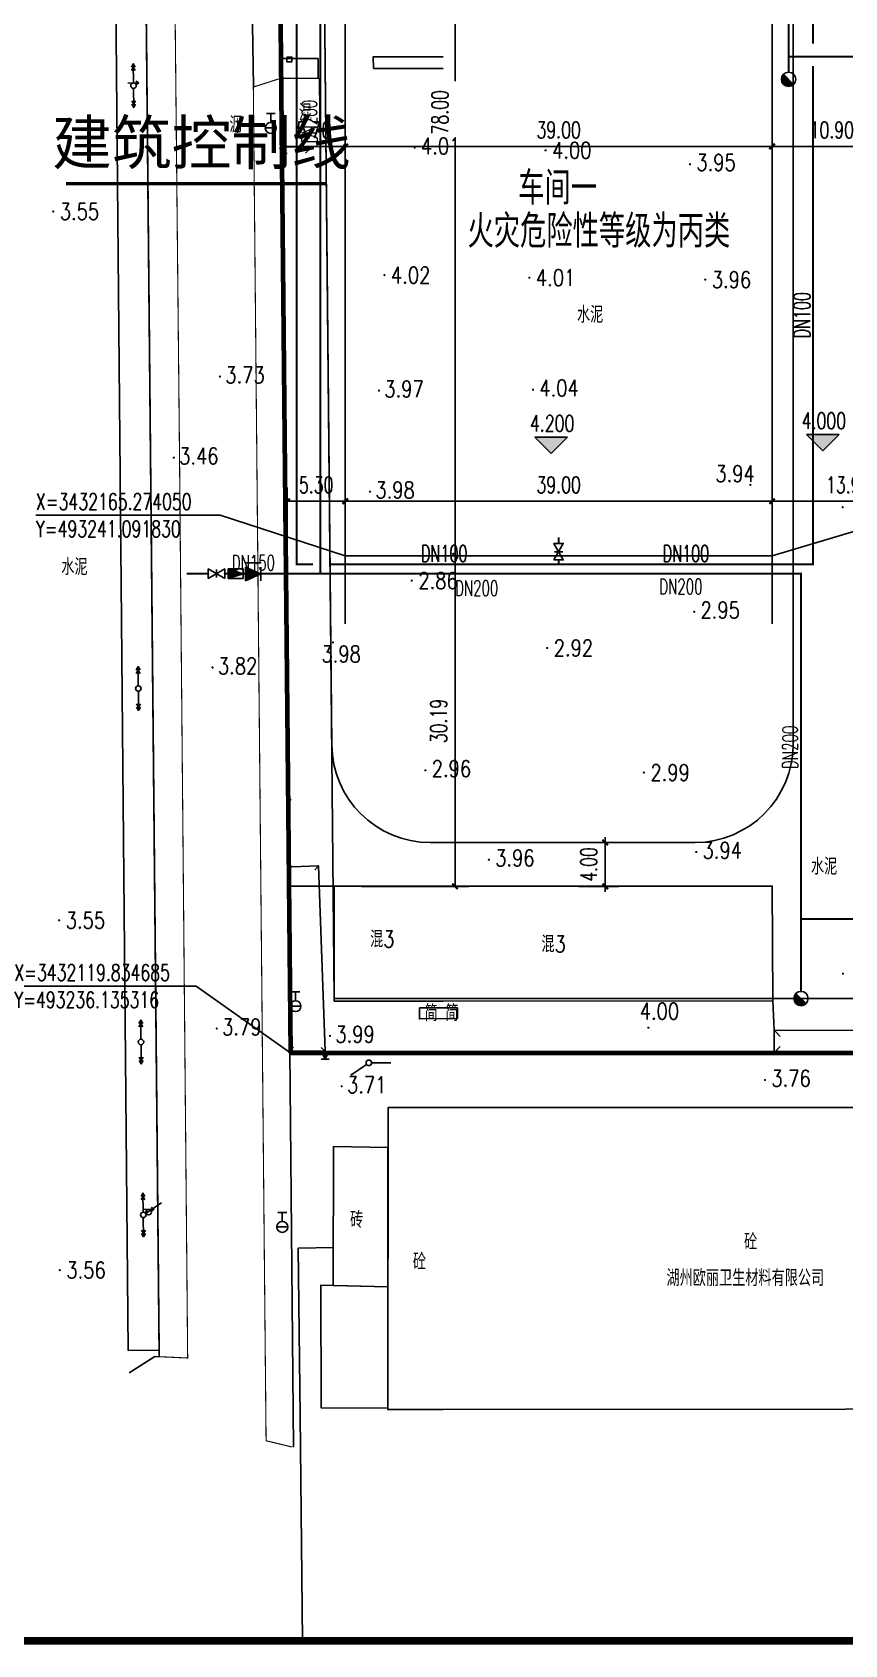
# Model space of a CAD drawing. Header units: millimetres. Extents: x 493081 to 494254, y 3431492 to 3432651.
# Drawn here: x 493212.5 to 493286.7, y 3432065.8 to 3432213.1 of the extents above; entities that cross this region are included whole.
import ezdxf
from ezdxf.enums import TextEntityAlignment as Align

# ---------------------------------------------------------------- set-up
doc = ezdxf.new("R2010")
doc.units = ezdxf.units.MM
doc.header["$LTSCALE"] = 300
doc.linetypes.add('ACAD_ISO04W100', pattern=[30, 24, -3, 0, -3])
for name, color, linetype in [('DIM_COOR', 3, 'Continuous'), ('DIM_ELEV', 3, 'Continuous'), ('DLSS', 4, 'Continuous'), ('EQUIP_消火栓', 7, 'Continuous'), ('EQUIP_阀门', 7, 'Continuous'), ('PIPE-消防', 1, 'TG_XZ'), ('PUB_DIM', 3, 'Continuous'), ('PUB_TEXT', 7, 'Continuous'), ('TWT_TEXT', 7, 'Continuous'), ('WALL', 6, 'Continuous'), ('图框', 137, 'Continuous'), ('地形', 8, 'Continuous'), ('建筑线', 4, 'Continuous'), ('道路', 42, 'Continuous')]:
    doc.layers.add(name, color=color, linetype=linetype)
doc.styles.add('_TCH_DIM', font='SIMPLEX', dxfattribs={"bigfont": 'GBCBIG'})
doc.styles.add('_TWT_PIPEDN', font='SIMPLEX', dxfattribs={"width": 0.8, "height": 2.8, "bigfont": 'HZTXT'})
doc.styles.add('DIM_FONT', font='SIMPLEX', dxfattribs={"width": 0.7, "bigfont": 'GBCBIG'})
doc.styles.add('HZ', font='rs.shx', dxfattribs={"width": 0.8, "bigfont": 'hztxt.shx'})
doc.styles.get("Standard").update_dxf_attribs({"font": 'txt', "bigfont": 'gbcbig.shx'})
doc.styles.add('TG_LINETYPE', font='SIMPLEX', dxfattribs={"width": 0.8, "height": 2.8, "bigfont": 'HZTXT'})
doc.linetypes.add('TG_X', pattern='A,2,-0.3,["X",TG_LINETYPE,S=0.1,R=0,X=-0.23,Y=-0.15],0', length=2.3)
doc.linetypes.add('TG_XZ', pattern='A,2,-0.6,["XZ",TG_LINETYPE,S=0.1,R=0,X=-0.52,Y=-0.15],0', length=2.6)
doc.dimstyles.new('DIMN1', dxfattribs={"dimscale": 0.005, "dimtxt": 300, "dimasz": 100, "dimexe": 250, "dimexo": 300, "dimgap": 150, "dimtad": 1, "dimzin": 0, "dimdsep": 46, "dimtxsty": 'DIM_FONT', "dimblk": 'ARCHTICK', "dimcen": 0.09, "dimclrt": 7, "dimazin": 2, "dimtfac": 1, "dimtix": 1, "dimtmove": 2, "dimatfit": 3, "dimldrblk": 'ARCHTICK', "dimfxl": 0, "dimtolj": 1, "dimtzin": 0, "dimarcsym": 0})

# ---------------------------------------------------------------- blocks, each defined once
blk = doc.blocks.new('GC200')
at = {"linetype": 'Continuous', "const_width": 0.2, "flags": 128}
blk.add_lwpolyline([(-0.1, 0, 1), (0.1, 0, 1)], format="xyb", close=True, dxfattribs=at)
blk = doc.blocks.new('gc232')
for p, q in [((0.5, 1), (0.5, -1)), ((0.5, -1), (0.19, -0.46)), ((0.5, -1), (0.81, -0.46))]:
    blk.add_line(p, q)
blk.add_circle((0, 0), 0.5)
blk = doc.blocks.new('gc170')
at = {"linetype": 'Continuous'}
blk.add_circle((0, 0), 0.5, dxfattribs=at)
blk = doc.blocks.new('gc013c')
at = {"linetype": 'Continuous'}
blk.add_line((0.5, 0), (4, 0), dxfattribs=at)
at = {"linetype": 'Continuous', "const_width": 0.15, "flags": 128}
blk.add_lwpolyline([(3.775, 0, 1), (3.925, 0, 1)], format="xyb", close=True, dxfattribs=at)
blk = doc.blocks.new('gc133')
for p, q in [((-1, 0), (1, 0)), ((-0.8, 2.6), (0.8, 2.6)), ((0, 1), (0, 2.6))]:
    blk.add_line(p, q)
blk.add_circle((0, 0), 1)
blk = doc.blocks.new('gc013a')
at = {"linetype": 'Continuous'}
blk.add_line((0.5, 0), (4, 0), dxfattribs=at)
at = {"linetype": 'Continuous', "flags": 128}
for points in [[(2.77, 0.35), (3.38, 0), (2.77, -0.35)], [(3.39, 0.35), (4, 0), (3.39, -0.35)]]:
    blk.add_lwpolyline(points, dxfattribs=at)
blk = doc.blocks.new('gc124')
for p, q in [((-0.75, 1.5), (0, 0)), ((-0.75, 0), (0.75, 0)), ((0, 0), (0, 1.5)), ((0, 0), (0.75, 1.5))]:
    blk.add_line(p, q)
blk = doc.blocks.new('_ArchTick')
at = {"color": 0, "linetype": 'ByBlock', "const_width": 0.4}
blk.add_lwpolyline([(-0.5, -0.5), (0.5, 0.5)], dxfattribs=at)
blk = doc.blocks.new('*D61')
at = {"layer": 'Defpoints', "color": 0, "transparency": 16777216}
for p in [(493260.94, 3432139.08), (493264.84, 3432139.08), (493260.94, 3432135.08)]:
    blk.add_point(p, dxfattribs=at)
at = {"layer": 'PUB_DIM', "color": 0, "lineweight": -2, "transparency": 16777216}
for p, q in [((493264.84, 3432139.08), (493264.84, 3432139.58)), ((493262.44, 3432139.08), (493266.09, 3432139.08)), ((493264.84, 3432135.08), (493264.84, 3432139.08)), ((493262.44, 3432135.08), (493266.09, 3432135.08)), ((493264.84, 3432135.08), (493264.84, 3432134.58))]:
    blk.add_line(p, q, dxfattribs=at)
at = {"layer": 'PUB_DIM', "color": 0, "lineweight": -2, "transparency": 16777216, "xscale": 0.5, "yscale": 0.5, "zscale": 0.5}
for p, rotation in [((493264.84, 3432139.08), 270), ((493264.84, 3432135.08), 90)]:
    blk.add_blockref('_ArchTick', p, dxfattribs=dict(at, rotation=rotation))
at = {"layer": 'PUB_DIM', "color": 7, "transparency": 16777216, "insert": (493263.34, 3432137.08), "char_height": 1.5, "attachment_point": 5, "rotation": 90, "style": 'DIM_FONT'}
blk.add_mtext('\\A1;4.00', dxfattribs=at)
blk = doc.blocks.new('*D62')
at = {"layer": 'Defpoints', "color": 0, "transparency": 16777216}
for p in [(493241.09, 3432170.25), (493235.79, 3432157.55), (493241.09, 3432157.55)]:
    blk.add_point(p, dxfattribs=at)
at = {"layer": 'PUB_DIM', "color": 0, "lineweight": -2, "transparency": 16777216}
for p, q in [((493235.79, 3432159.05), (493235.79, 3432171.5)), ((493235.79, 3432170.25), (493241.09, 3432170.25)), ((493241.09, 3432159.05), (493241.09, 3432171.5))]:
    blk.add_line(p, q, dxfattribs=at)
at = {"layer": 'PUB_DIM', "color": 0, "lineweight": -2, "transparency": 16777216, "xscale": 0.5, "yscale": 0.5, "zscale": 0.5, "rotation": 180}
blk.add_blockref('_ArchTick', (493235.79, 3432170.25), dxfattribs=at)
at = {"layer": 'PUB_DIM', "color": 0, "lineweight": -2, "transparency": 16777216, "xscale": 0.5, "yscale": 0.5, "zscale": 0.5}
blk.add_blockref('_ArchTick', (493241.09, 3432170.25), dxfattribs=at)
at = {"layer": 'PUB_DIM', "color": 7, "transparency": 16777216, "insert": (493238.44, 3432171.75), "char_height": 1.5, "attachment_point": 5, "style": 'DIM_FONT'}
blk.add_mtext('\\A1;5.30', dxfattribs=at)
blk = doc.blocks.new('*D63')
at = {"layer": 'Defpoints', "color": 0, "transparency": 16777216}
for p in [(493280.09, 3432170.25), (493241.09, 3432157.55), (493280.09, 3432157.55)]:
    blk.add_point(p, dxfattribs=at)
at = {"layer": 'PUB_DIM', "color": 0, "lineweight": -2, "transparency": 16777216}
for p, q in [((493241.09, 3432159.05), (493241.09, 3432171.5)), ((493241.09, 3432170.25), (493280.09, 3432170.25)), ((493280.09, 3432159.05), (493280.09, 3432171.5))]:
    blk.add_line(p, q, dxfattribs=at)
at = {"layer": 'PUB_DIM', "color": 0, "lineweight": -2, "transparency": 16777216, "xscale": 0.5, "yscale": 0.5, "zscale": 0.5, "rotation": 180}
blk.add_blockref('_ArchTick', (493241.09, 3432170.25), dxfattribs=at)
at = {"layer": 'PUB_DIM', "color": 0, "lineweight": -2, "transparency": 16777216, "xscale": 0.5, "yscale": 0.5, "zscale": 0.5}
blk.add_blockref('_ArchTick', (493280.09, 3432170.25), dxfattribs=at)
at = {"layer": 'PUB_DIM', "color": 7, "transparency": 16777216, "insert": (493260.59, 3432171.75), "char_height": 1.5, "attachment_point": 5, "style": 'DIM_FONT'}
blk.add_mtext('\\A1;39.00', dxfattribs=at)
blk = doc.blocks.new('*D64')
at = {"layer": 'Defpoints', "color": 0, "transparency": 16777216}
for p in [(493294, 3432170.25), (493280.09, 3432157.55), (493294, 3432157.55)]:
    blk.add_point(p, dxfattribs=at)
at = {"layer": 'PUB_DIM', "color": 0, "lineweight": -2, "transparency": 16777216}
for p, q in [((493280.09, 3432159.05), (493280.09, 3432171.5)), ((493280.09, 3432170.25), (493294, 3432170.25)), ((493294, 3432159.05), (493294, 3432171.5))]:
    blk.add_line(p, q, dxfattribs=at)
at = {"layer": 'PUB_DIM', "color": 0, "lineweight": -2, "transparency": 16777216, "xscale": 0.5, "yscale": 0.5, "zscale": 0.5, "rotation": 180}
blk.add_blockref('_ArchTick', (493280.09, 3432170.25), dxfattribs=at)
at = {"layer": 'PUB_DIM', "color": 0, "lineweight": -2, "transparency": 16777216, "xscale": 0.5, "yscale": 0.5, "zscale": 0.5}
blk.add_blockref('_ArchTick', (493294, 3432170.25), dxfattribs=at)
at = {"layer": 'PUB_DIM', "color": 7, "transparency": 16777216, "insert": (493287.04, 3432171.75), "char_height": 1.5, "attachment_point": 5, "style": 'DIM_FONT'}
blk.add_mtext('\\A1;13.91', dxfattribs=at)
blk = doc.blocks.new('*D71')
at = {"layer": 'Defpoints', "color": 0, "transparency": 16777216}
for p in [(493280.09, 3432209.07), (493290.99, 3432209.07), (493290.99, 3432202.67)]:
    blk.add_point(p, dxfattribs=at)
at = {"layer": 'PUB_DIM', "color": 0, "lineweight": -2, "transparency": 16777216}
for p, q in [((493280.09, 3432207.57), (493280.09, 3432201.42)), ((493290.99, 3432207.57), (493290.99, 3432201.42)), ((493280.09, 3432202.67), (493290.99, 3432202.67))]:
    blk.add_line(p, q, dxfattribs=at)
at = {"layer": 'PUB_DIM', "color": 0, "lineweight": -2, "transparency": 16777216, "xscale": 0.5, "yscale": 0.5, "zscale": 0.5, "rotation": 180}
blk.add_blockref('_ArchTick', (493280.09, 3432202.67), dxfattribs=at)
at = {"layer": 'PUB_DIM', "color": 0, "lineweight": -2, "transparency": 16777216, "xscale": 0.5, "yscale": 0.5, "zscale": 0.5}
blk.add_blockref('_ArchTick', (493290.99, 3432202.67), dxfattribs=at)
at = {"layer": 'PUB_DIM', "color": 7, "transparency": 16777216, "insert": (493285.54, 3432204.17), "char_height": 1.5, "attachment_point": 5, "style": 'DIM_FONT'}
blk.add_mtext('\\A1;10.90', dxfattribs=at)
blk = doc.blocks.new('*D72')
at = {"layer": 'Defpoints', "color": 0, "transparency": 16777216}
for p in [(493241.09, 3432209.07), (493280.09, 3432209.07), (493280.09, 3432202.67)]:
    blk.add_point(p, dxfattribs=at)
at = {"layer": 'PUB_DIM', "color": 0, "lineweight": -2, "transparency": 16777216}
for p, q in [((493241.09, 3432207.57), (493241.09, 3432201.42)), ((493280.09, 3432207.57), (493280.09, 3432201.42)), ((493241.09, 3432202.67), (493280.09, 3432202.67))]:
    blk.add_line(p, q, dxfattribs=at)
at = {"layer": 'PUB_DIM', "color": 0, "lineweight": -2, "transparency": 16777216, "xscale": 0.5, "yscale": 0.5, "zscale": 0.5, "rotation": 180}
blk.add_blockref('_ArchTick', (493241.09, 3432202.67), dxfattribs=at)
at = {"layer": 'PUB_DIM', "color": 0, "lineweight": -2, "transparency": 16777216, "xscale": 0.5, "yscale": 0.5, "zscale": 0.5}
blk.add_blockref('_ArchTick', (493280.09, 3432202.67), dxfattribs=at)
at = {"layer": 'PUB_DIM', "color": 7, "transparency": 16777216, "insert": (493260.59, 3432204.17), "char_height": 1.5, "attachment_point": 5, "style": 'DIM_FONT'}
blk.add_mtext('\\A1;39.00', dxfattribs=at)
blk = doc.blocks.new('*D73')
at = {"layer": 'Defpoints', "color": 0, "transparency": 16777216}
for p in [(493235.34, 3432209.07), (493241.09, 3432209.07), (493241.09, 3432202.67)]:
    blk.add_point(p, dxfattribs=at)
at = {"layer": 'PUB_DIM', "color": 0, "lineweight": -2, "transparency": 16777216}
for p, q in [((493235.34, 3432207.57), (493235.34, 3432201.42)), ((493241.09, 3432207.57), (493241.09, 3432201.42)), ((493235.34, 3432202.67), (493241.09, 3432202.67))]:
    blk.add_line(p, q, dxfattribs=at)
at = {"layer": 'PUB_DIM', "color": 0, "lineweight": -2, "transparency": 16777216, "xscale": 0.5, "yscale": 0.5, "zscale": 0.5, "rotation": 180}
blk.add_blockref('_ArchTick', (493235.34, 3432202.67), dxfattribs=at)
at = {"layer": 'PUB_DIM', "color": 0, "lineweight": -2, "transparency": 16777216, "xscale": 0.5, "yscale": 0.5, "zscale": 0.5}
blk.add_blockref('_ArchTick', (493241.09, 3432202.67), dxfattribs=at)
at = {"layer": 'PUB_DIM', "color": 7, "transparency": 16777216, "insert": (493238.21, 3432204.17), "char_height": 1.5, "attachment_point": 5, "style": 'DIM_FONT'}
blk.add_mtext('\\A1;5.76', dxfattribs=at)
blk = doc.blocks.new('*D75')
at = {"layer": 'Defpoints', "color": 0, "transparency": 16777216}
for p in [(493241.09, 3432243.27), (493251.13, 3432243.27), (493241.09, 3432165.27)]:
    blk.add_point(p, dxfattribs=at)
at = {"layer": 'PUB_DIM', "color": 0, "lineweight": -2, "transparency": 16777216}
for p, q in [((493242.59, 3432243.27), (493252.38, 3432243.27)), ((493251.13, 3432243.27), (493251.13, 3432208.63)), ((493251.13, 3432165.27), (493251.13, 3432202.93)), ((493242.59, 3432165.27), (493252.38, 3432165.27))]:
    blk.add_line(p, q, dxfattribs=at)
at = {"layer": 'PUB_DIM', "color": 0, "lineweight": -2, "transparency": 16777216, "xscale": 0.5, "yscale": 0.5, "zscale": 0.5}
for p, rotation in [((493251.13, 3432243.27), 90), ((493251.13, 3432165.27), 270)]:
    blk.add_blockref('_ArchTick', p, dxfattribs=dict(at, rotation=rotation))
at = {"layer": 'PUB_DIM', "color": 7, "transparency": 16777216, "insert": (493249.75, 3432205.78), "char_height": 1.5, "attachment_point": 5, "rotation": 90, "style": 'DIM_FONT'}
blk.add_mtext('\\A1;78.00', dxfattribs=at)
blk = doc.blocks.new('*D76')
at = {"layer": 'Defpoints', "color": 0, "transparency": 16777216}
for p in [(493241.09, 3432165.27), (493251.13, 3432165.27), (493241.09, 3432135.08)]:
    blk.add_point(p, dxfattribs=at)
at = {"layer": 'PUB_DIM', "color": 0, "lineweight": -2, "transparency": 16777216}
for p, q in [((493242.59, 3432165.27), (493252.38, 3432165.27)), ((493251.13, 3432135.08), (493251.13, 3432165.27)), ((493242.59, 3432135.08), (493252.38, 3432135.08))]:
    blk.add_line(p, q, dxfattribs=at)
at = {"layer": 'PUB_DIM', "color": 0, "lineweight": -2, "transparency": 16777216, "xscale": 0.5, "yscale": 0.5, "zscale": 0.5}
for p, rotation in [((493251.13, 3432165.27), 90), ((493251.13, 3432135.08), 270)]:
    blk.add_blockref('_ArchTick', p, dxfattribs=dict(at, rotation=rotation))
at = {"layer": 'PUB_DIM', "color": 7, "transparency": 16777216, "insert": (493249.63, 3432150.18), "char_height": 1.5, "attachment_point": 5, "rotation": 90, "style": 'DIM_FONT'}
blk.add_mtext('\\A1;30.19', dxfattribs=at)
blk = doc.blocks.new('$TwtSys$00000386')
blk.add_line((-93, 93, 0), (93, -93, 0))
blk.add_circle((0, 0, 0), 131)
at = {"color": 0}
for points in [[(34, -127, 0), (-127, 34, 0), (93, -93, 0), (-93, 93, 0)], [(-34, -127, 0), (-127, -34, 0), (34, -127, 0), (-127, 34, 0)], [(-93, -93, 0), (-93, -93, 0), (-34, -127, 0), (-127, -34, 0)]]:
    blk.add_solid(points, dxfattribs=at)
at = {"flags": 9}
blk.add_attdef('A', (0, 0, 0), '', height=0.00524, dxfattribs=at)
blk = doc.blocks.new('$VALVE$00000296')
for points in [[(-125, 72), (-125, -72), (125, 72), (125, -72), (-125, 72)], [(0, 60), (0, -64)]]:
    blk.add_lwpolyline(points)
for p in [(-125, 0), (125, 0)]:
    blk.add_point(p)
blk = doc.blocks.new('$VALVE$00000752')
for p, q in [((-112.5, 75), (112.5, 75)), ((112.5, 75), (112.5, -75)), ((112.5, -75), (-112.5, -75))]:
    blk.add_line(p, q)
blk.add_lwpolyline([(-112.5, -75), (112.5, 0), (-112.5, 75)], close=True)
for p in [(-112.5, 0), (112.5, 0)]:
    blk.add_point(p)
blk.add_solid([(-112.5, 75), (112.5, 0), (-112.5, -75)])
blk = doc.blocks.new('$VALVE$00000656')
for p, q in [((-113, 110), (-113, -100)), ((118, -164), (-119, -164))]:
    blk.add_line(p, q)
blk.add_lwpolyline([(119, 5, 203, 0, 0), (-113, 5, 0, 0, 0)], format="xyseb")
blk.add_lwpolyline([(119, 107), (-113, 5), (119, -97)], close=True)
for p in [(-113, 5), (119, 5)]:
    blk.add_point(p)
blk.add_solid([(-44, -164), (-44, -139), (-119, -164)])
blk = doc.blocks.new('sadf f')
at = {"layer": '图框', "const_width": 140}
blk.add_lwpolyline([(653251, 398263), (733851, 398263), (733851, 340863), (653251, 340863)], close=True, dxfattribs=at)

msp = doc.modelspace()

# ---------------------------------------------------------------- hatches: boundary and pattern name
at = {"layer": 'DIM_ELEV'}
for points in [[(493259.908, 3432174.624), (493258.408, 3432176.124), (493261.408, 3432176.124)], [(493284.729, 3432174.863), (493283.229, 3432176.363), (493286.229, 3432176.363)]]:
    msp.add_hatch(color=256, dxfattribs=at).paths.add_polyline_path(points)
at = {"layer": 'PIPE-消防', "linetype": 'TG_XZ'}
for points in [[(493236.647, 3432164.486), (493236.559, 3432164.486), (493236.559, 3432164.398)], [(493236.647, 3432164.486), (493236.647, 3432164.398), (493236.559, 3432164.398)], [(493283.826, 3432164.486), (493283.861, 3432164.398), (493283.913, 3432164.398)], [(493283.826, 3432164.486), (493283.913, 3432164.486), (493283.913, 3432164.398)]]:
    msp.add_hatch(color=256, dxfattribs=at).paths.add_polyline_path(points)
at = {"layer": 'PIPE-消防', "linetype": 'TG_X'}
for points in [[(493282.728, 3432163.641), (493282.816, 3432163.641), (493282.816, 3432163.729)], [(493282.728, 3432163.641), (493282.728, 3432163.729), (493282.816, 3432163.729)]]:
    msp.add_hatch(color=256, dxfattribs=at).paths.add_polyline_path(points)

# ---------------------------------------------------------------- linework, layer by layer
at = {"color": 1, "lineweight": 100}
for p, q in [((493236.135, 3432119.835), (493234.305, 3432308.111)), ((493382.142, 3432119.835), (493236.135, 3432119.835))]:
    msp.add_line(p, q, dxfattribs=at)
at = {"color": 1, "linetype": 'ACAD_ISO04W100'}
for q in [(493238.383, 3432300.136), (493367.093, 3432124.835)]:
    msp.add_line((493240.087, 3432124.835), q, dxfattribs=at)
at = {"const_width": 0.3}
msp.add_lwpolyline([(493239.363, 3432199.27), (493215.582, 3432199.27)], dxfattribs=at)
at = {"layer": 'DIM_COOR', "color": 3}
for p, q in [((493280.092, 3432165.274), (493296.982, 3432170.311)), ((493229.671, 3432168.975), (493212.841, 3432168.975)), ((493241.092, 3432165.274), (493229.671, 3432168.975)), ((493227.474, 3432125.959), (493210.864, 3432125.959)), ((493236.135, 3432119.835), (493227.474, 3432125.959))]:
    msp.add_line(p, q, dxfattribs=at)
at = {"layer": 'DIM_ELEV'}
for p, q in [((493259.908, 3432174.624), (493258.408, 3432176.124)), ((493258.408, 3432176.124), (493261.408, 3432176.124)), ((493259.908, 3432174.624), (493261.408, 3432176.124)), ((493284.729, 3432174.863), (493283.229, 3432176.363)), ((493283.229, 3432176.363), (493286.229, 3432176.363)), ((493284.729, 3432174.863), (493286.229, 3432176.363))]:
    msp.add_line(p, q, dxfattribs=at)
at = {"layer": 'PIPE-消防', "linetype": 'TG_XZ', "ltscale": 0.005, "const_width": 0.175}
for points in [[(493236.647, 3432164.486), (493236.647, 3432296.359)], [(493283.826, 3432212.054), (493283.826, 3432245.345)], [(493283.826, 3432164.486), (493283.826, 3432210.02)], [(493260.592, 3432166.4), (493260.592, 3432166.954)], [(493236.647, 3432164.486), (493238.142, 3432164.486)], [(493239.701, 3432164.486), (493260.592, 3432164.486)], [(493260.592, 3432164.486), (493260.582, 3432164.9)], [(493260.592, 3432164.486), (493283.861, 3432164.486)]]:
    msp.add_lwpolyline(points, dxfattribs=at)
at = {"layer": 'PIPE-消防', "linetype": 'TG_X', "const_width": 0.175}
for points in [[(493281.592, 3432210.865), (493281.592, 3432246.415)], [(493238.816, 3432163.641), (493238.816, 3432240.766)], [(493281.592, 3432210.865), (493336.792, 3432210.865)], [(493281.592, 3432209.453), (493281.592, 3432210.865)], [(493226.597, 3432163.641), (493228.583, 3432163.641)], [(493230.083, 3432163.641), (493230.41, 3432163.641)], [(493231.76, 3432163.641), (493232.011, 3432163.641)], [(493233.402, 3432163.641), (493238.816, 3432163.641)], [(493238.816, 3432163.641), (493260.592, 3432163.641)], [(493260.592, 3432163.641), (493282.728, 3432163.641)], [(493282.728, 3432132.105), (493282.728, 3432163.641)], [(493282.728, 3432132.105), (493367.599, 3432132.105)], [(493282.728, 3432125.49), (493282.728, 3432132.105)]]:
    msp.add_lwpolyline(points, dxfattribs=at)
at = {"layer": '地形', "color": 8}
for p, q in [((493235.232, 3432202.583), (493235.804, 3432202.023)), ((493235.232, 3432202.583), (493235.59, 3432202.233)), ((493238.017, 3432202.643), (493237.459, 3432202.046)), ((493238.017, 3432202.643), (493237.668, 3432202.261)), ((493235.806, 3432142.647), (493236.155, 3432143.006)), ((493238.666, 3432136.948), (493238.32, 3432136.587)), ((493280.274, 3432121.937), (493280.838, 3432121.369)), ((493280.274, 3432121.937), (493280.627, 3432121.582)), ((493236.023, 3432120.037), (493236.375, 3432120.391)), ((493239.262, 3432120.026), (493238.903, 3432120.374)), ((493280.267, 3432119.884), (493280.835, 3432120.448)), ((493280.267, 3432119.884), (493280.622, 3432120.236))]:
    msp.add_line(p, q, dxfattribs=at)
at = {"layer": '地形'}
msp.add_line((493280.092, 3432135.14), (493240.082, 3432135.083), dxfattribs=at)
at = {"layer": '地形', "color": 8, "flags": 128}
for points in [[(493222.337, 3432276.046), (493219.58, 3432276.02), (493221.28, 3432092.7), (493224.104, 3432092.727)], [(493236.216, 3432210.833), (493235.777, 3432210.823), (493235.772, 3432210.377), (493236.213, 3432210.388)], [(493235.232, 3432202.583), (493238.802, 3432202.66), (493238.732, 3432208.9), (493235.161, 3432208.877)], [(493247.883, 3432123.98), (493251.34, 3432123.986), (493251.339, 3432123.001), (493247.865, 3432122.979)], [(493290.36, 3432119.849), (493290.368, 3432121.909), (493280.274, 3432121.937), (493280.267, 3432119.884)], [(493250.027, 3432087.297), (493244.979, 3432087.293), (493245.003, 3432114.88), (493250.028, 3432114.882), (493323.59, 3432114.87), (493323.541, 3432087.362)], [(493244.989, 3432098.495), (493239.998, 3432098.631), (493240.021, 3432111.309), (493245, 3432111.231)], [(493244.989, 3432098.495), (493238.88, 3432098.662), (493238.881, 3432087.459), (493244.98, 3432087.413)]]:
    msp.add_lwpolyline(points, close=True, dxfattribs=at)
for points in [[(493221.361, 3432090.648), (493223.69, 3432092.13), (493224.11, 3432092.12), (493222.583, 3432250.005)], [(493232.701, 3432208.085), (493232.561, 3432217.701)], [(493235.337, 3432208.878), (493235.334, 3432210.701), (493238.61, 3432210.694), (493238.613, 3432208.9)], [(493250.027, 3432209.778), (493243.691, 3432209.788), (493243.648, 3432210.862), (493250.027, 3432210.859)], [(493235.232, 3432202.583), (493236.023, 3432120.037), (493236.366, 3432083.871)], [(493235.862, 3432136.85), (493236.023, 3432120.037), (493239.262, 3432120.026), (493238.666, 3432136.948), (493236.223, 3432136.862), (493235.862, 3432136.85)], [(493280.274, 3432121.937), (493280.156, 3432124.631)], [(493236.023, 3432120.037), (493297.22, 3432119.73), (493297.22, 3432121.128)], [(493240.005, 3432102.103), (493236.801, 3432102.019), (493236.99, 3432086.727), (493237.183, 3432066.16)]]:
    msp.add_lwpolyline(points, dxfattribs=at)
at = {"layer": '地形', "color": 8, "const_width": 0.1, "flags": 128}
for points in [[(493224.11, 3432092.12), (493226.7, 3432092), (493225.949, 3432175.218), (493225.204, 3432250.005)], [(493236.247, 3432083.871), (493233.864, 3432084.442), (493232.701, 3432208.085), (493235.161, 3432208.877)]]:
    msp.add_lwpolyline(points, dxfattribs=at)
at = {"layer": '建筑线'}
for p, q in [((493241.092, 3432165.274), (493241.092, 3432243.274)), ((493280.092, 3432243.274), (493280.092, 3432165.274)), ((493280.092, 3432165.274), (493241.092, 3432165.274)), ((493240.082, 3432135.083), (493250.028, 3432135.086)), ((493240.09, 3432124.593), (493240.082, 3432135.083)), ((493250.028, 3432135.086), (493280.092, 3432135.14)), ((493280.092, 3432135.14), (493280.156, 3432124.631)), ((493250.028, 3432124.602), (493240.09, 3432124.593)), ((493280.156, 3432124.631), (493250.028, 3432124.602))]:
    msp.add_line(p, q, dxfattribs=at)
at = {"layer": '道路'}
for p, q in [((493234.865, 3432250.456), (493236.052, 3432128.445)), ((493238.95, 3432241.745), (493239.862, 3432147.997)), ((493282.017, 3432241.774), (493282.017, 3432148.085)), ((493248.861, 3432139.085), (493273.017, 3432139.085)), ((493235.975, 3432135.085), (493280.094, 3432135.085))]:
    msp.add_line(p, q, dxfattribs=at)
for centre, start, end in [((493273.017, 3432148.085), 270, 0), ((493248.861, 3432148.085), 180.55699, 270)]:
    msp.add_arc(centre, 9, start, end, dxfattribs=at)

# ---------------------------------------------------------------- block references
at = {"layer": 'EQUIP_消火栓', "xscale": 0.005, "yscale": 0.005, "zscale": 0.005}
for p in [(493281.592, 3432208.798), (493282.728, 3432124.835)]:
    msp.add_blockref('$TwtSys$00000386', p, dxfattribs=at)
at = {"layer": 'EQUIP_阀门', "xscale": -0.006000000052154064, "yscale": -0.006000000052154064, "zscale": 0.006, "rotation": 270}
msp.add_blockref('$VALVE$00000296', (493260.582, 3432165.65), dxfattribs=at)
at = {"layer": 'EQUIP_阀门', "yscale": -0.006, "zscale": 0.006}
for name, p, xscale in [('$VALVE$00000656', (493232.707, 3432163.641), -0.006), ('$VALVE$00000296', (493229.333, 3432163.641), -0.006), ('$VALVE$00000752', (493231.085, 3432163.641), 0.006)]:
    msp.add_blockref(name, p, dxfattribs=dict(at, xscale=xscale))
at = {"layer": 'WALL', "xscale": 0.004999999888241291, "yscale": 0.004999999888241291, "zscale": 0.005}
msp.add_blockref('sadf f', (489914.428, 3430361.845), dxfattribs=at)
at = {"layer": '地形', "color": 8}
for name, p, xscale, yscale, zscale, rotation in [('gc013a', (493221.753, 3432208.21), 0.4999993503366129, 0.4999993508681655, 0.4999993508108571, 90.65560590978454), ('gc232', (493221.753, 3432208.21), 0.4999993503359469, 0.4999993508681655, 0.499999350810857, 90.65560590311485), ('gc170', (493221.753, 3432208.21), 0.4999993507328746, 0.4999993508681655, 0.4999993508108569, 359.9992813351), ('gc013a', (493221.753, 3432208.21), 0.4999993508518161, 0.4999993508681655, 0.4999993508108569, 270.4602264742073), ('gc133', (493234.293, 3432204.357), 0.4999995504443643, 0.4999995506368577, 0.499999550535017, 359.999272210673), ('GC200', (493247.434, 3432202.549, 4.01), 0.4999997966057539, 0.4999997965060174, 0.4999997966743702, 359.9992615388564), ('GC200', (493272.591, 3432201.043, 3.948), 0.5000000211135951, 0.5000000209547579, 0.5000000212041129, 359.9992536417821), ('GC200', (493229.647, 3432181.648, 3.728), 0.5000000298458431, 0.5000000298023224, 0.5000000299686574, 359.9992440368422), ('GC200', (493258.247, 3432180.439, 4.04), 0.5000002391612268, 0.5000002393499017, 0.5000002392784207, 359.9992385409935), ('GC200', (493244.172, 3432180.366, 3.966), 0.500000048704935, 0.5000000488944352, 0.5000000488004852, 359.999245691057), ('GC200', (493225.431, 3432174.239, 3.455), 0.5000001670423133, 0.5000001671724021, 0.5000001671538298, 359.9992352858727), ('GC200', (493278.099, 3432171.755, 3.938), 0.5000009293915579, 0.5000009294599295, 0.5000009295007957, 359.999205725181), ('GC200', (493243.353, 3432171.138, 3.975), 0.5000004719356084, 0.500000471714884, 0.5000004720212134, 359.9992219461384), ('GC200', (493286.539, 3432169.71, 3.993), 0.5000011213031695, 0.5000011213123798, 0.5000011214134691, 359.9991978814581), ('GC200', (493272.972, 3432160.158, 2.946), 0.5000012388258817, 0.5000012386590242, 0.5000012389007443, 359.9991861422882), ('GC200', (493239.974, 3432157.356, 3.976), 0.5000008229303159, 0.5000008228234947, 0.5000008230024359, 359.9992010292647), ('gc013a', (493222.196, 3432153.148), 0.5000007000881652, 0.5000007003545761, 0.5000007001907361, 90.46014920405275), ('GC200', (493228.969, 3432155.073, 3.82), 0.5000007345708013, 0.5000007348135114, 0.5000007346794169, 359.9992033769975), ('gc170', (493222.196, 3432153.148), 0.5000007000535742, 0.5000007003545761, 0.5000007001907361, 359.9992040706326), ('gc013a', (493222.196, 3432153.148), 0.500000700123176, 0.5000007003545761, 0.5000007001907361, 270.428696961238), ('GC200', (493248.419, 3432145.678, 2.956), 0.5000013002361748, 0.5000013001263142, 0.5000013003052097, 359.9991764307381), ('GC200', (493273.156, 3432138.221, 3.942), 0.5000020234708389, 0.5000020232982934, 0.5000020235776701, 359.9991414807121), ('GC200', (493254.214, 3432137.514, 3.955), 0.5000017009987766, 0.5000017010606825, 0.5000017010882633, 359.9991539665556), ('GC200', (493286.571, 3432127.108, 3.964), 0.5000027648087589, 0.5000027646310627, 0.5000027648798884, 359.9991029556624), ('gc133', (493236.551, 3432124.137), 0.5000018729461702, 0.5000018728896976, 0.5000018730487945, 359.9991388657817), ('gc013a', (493222.438, 3432120.867), 0.5000017341329015, 0.5000017345882952, 0.5000017343350985, 90.42863602889892), ('GC200', (493229.355, 3432122.096, 3.792), 0.5000018099653133, 0.5000018100254238, 0.500001810049706, 359.9991401463291), ('GC200', (493268.79, 3432122.167, 4.001), 0.5000025897778787, 0.5000025895424187, 0.5000025898364487, 359.9991062103435), ('gc170', (493222.438, 3432120.867), 0.5000017342367558, 0.5000017345882952, 0.5000017343350984, 359.9991431343963), ('gc013a', (493222.438, 3432120.867), 0.5000017343082236, 0.5000017345882952, 0.5000017343350984, 270.7498899755489), ('GC200', (493239.702, 3432121.427, 3.989), 0.5000020280125396, 0.5000020279549062, 0.500002028099179, 359.9991300615438), ('gc124', (493239.262, 3432119.305), 0.5000060376279097, 0.5000060377642512, 1.00001207525764, 359.9992910029089), ('gc013c', (493243.249, 3432118.963), 0.5000021976818454, 0.5000021979212761, 0.5000021979528922, 213.991668468115), ('gc170', (493243.249, 3432118.963), 0.5000021978636452, 0.5000021979212761, 0.5000021979528922, 359.9991214174191), ('gc013c', (493243.249, 3432118.963), 0.500002197876144, 0.5000021979212761, 0.5000021979528924, 0.3416348988914616), ('GC200', (493279.442, 3432117.392, 3.758), 0.5000029210396097, 0.5000029210932553, 0.5000029211457615, 359.9990921237527), ('GC200', (493240.768, 3432116.813, 3.706), 0.5000022272589144, 0.5000022272589144, 0.5000022273664937, 359.9991184292763), ('gc013a', (493222.646, 3432105.07), 0.5000023318871405, 0.5000023320317268, 0.5000023321020758, 90.74985401834539), ('gc232', (493223.144, 3432105.328), 0.5000023318879022, 0.5000023320317268, 0.5000023321020758, 90.7498540250149), ('gc013c', (493222.646, 3432105.07), 0.5000023320087059, 0.5000023320317268, 0.5000023321020757, 33.99165422740483), ('gc170', (493222.646, 3432105.07), 0.5000023319760178, 0.5000023320317268, 0.5000023321020758, 359.9991071703735), ('gc170', (493222.646, 3432105.07), 0.5000023319760178, 0.5000023320317268, 0.5000023321020758, 359.9991071703735), ('gc013a', (493222.646, 3432105.07), 0.5000023321384587, 0.5000023320317268, 0.5000023321020758, 270.6133250019684), ('gc133', (493235.346, 3432103.976), 0.5000026444950423, 0.5000026444904506, 0.5000026446262081, 359.9990919098083)]:
    msp.add_blockref(name, p, dxfattribs=dict(at, xscale=xscale, yscale=yscale, zscale=zscale, rotation=rotation))
at = {"layer": '地形', "color": 8, "xscale": 0.5, "yscale": 0.5, "zscale": 0.5}
for p in [(493259.391, 3432202.308, 4), (493214.42, 3432196.72, 3.55), (493244.672, 3432190.909, 4.02), (493257.912, 3432190.674, 4.01), (493273.976, 3432190.497, 3.96), (493247.171, 3432163.008, 2.86), (493259.54, 3432156.854, 2.92), (493268.373, 3432145.475, 2.99), (493214.96, 3432131.98, 3.55), (493215.02, 3432100.03, 3.56)]:
    msp.add_blockref('GC200', p, dxfattribs=at)

# ---------------------------------------------------------------- texts
at = {"insert": (493214.321, 3432205.012), "char_height": 4, "width": 87.21708, "attachment_point": 1}
msp.add_mtext('{\\fKaiTi_GB2312|b0|i0|c134|p49;建筑控制线}', dxfattribs=at)
at = {"layer": 'DLSS', "color": 4, "style": 'HZ', "width": 0.8}
for s, p in [('车间一', (493256.895, 3432198.859)), ('火灾危险性等级为丙类', (493252.265, 3432194.918))]:
    msp.add_text(s, height=3, dxfattribs=at).set_placement(p, align=Align.MIDDLE_LEFT)
at = {"layer": 'PUB_TEXT', "style": '_TCH_DIM', "width": 0.705882}
for s, p in [('4.200', (493257.973, 3432176.625)), ('4.000', (493282.794, 3432176.864))]:
    msp.add_text(s, height=1.4875, dxfattribs=at).set_placement(p)
at = {"layer": 'PUB_TEXT', "color": 3, "style": '_TCH_DIM', "width": 0.705882}
for s, p in [('X=3432165.274050', (493212.841, 3432169.476)), ('Y=493241.091830', (493212.841, 3432166.987)), ('X=3432119.834685', (493210.864, 3432126.46)), ('Y=493236.135316', (493210.864, 3432123.971))]:
    msp.add_text(s, height=1.4875, dxfattribs=at).set_placement(p)
at = {"layer": 'TWT_TEXT', "linetype": 'TG_X', "style": '_TWT_PIPEDN', "width": 0.64}
for p in [(493238.516, 3432202.959), (493282.428, 3432145.804)]:
    msp.add_text('DN200', height=1.4, rotation=90, dxfattribs=at).set_placement(p)
at = {"layer": 'TWT_TEXT', "linetype": 'TG_XZ', "style": '_TWT_PIPEDN', "width": 0.64}
msp.add_text('DN100', height=1.5, rotation=90, dxfattribs=at).set_placement((493283.576, 3432185.127))
for p in [(493248.021, 3432164.736), (493270.101, 3432164.736)]:
    msp.add_text('DN100', height=1.5, dxfattribs=at).set_placement(p)
at = {"layer": 'TWT_TEXT', "linetype": 'TG_X', "style": '_TWT_PIPEDN', "width": 0.64}
for s, p in [('DN150', (493230.723, 3432163.941)), ('DN200', (493251.125, 3432161.608)), ('DN200', (493269.778, 3432161.759))]:
    msp.add_text(s, height=1.4, dxfattribs=at).set_placement(p)
at = {"layer": '地形', "color": 8, "style": 'HZ', "width": 0.8}
for s, p in [('沥', (493230.508, 3432204.658)), ('混', (493236.85, 3432205.759)), ('4.01', (493248.01, 3432202.706)), ('4.00', (493259.991, 3432202.308)), ('3.95', (493273.167, 3432201.2)), ('3.55', (493215.02, 3432196.72)), ('4.02', (493245.272, 3432190.909)), ('4.01', (493258.512, 3432190.674)), ('3.96', (493274.576, 3432190.497)), ('3.73', (493230.138, 3432181.789)), ('3.97', (493244.663, 3432180.507)), ('4.04', (493258.823, 3432180.596)), ('3.46', (493225.921, 3432174.381)), ('3.94', (493274.904, 3432172.778)), ('3.98', (493243.844, 3432171.279)), ('2.86', (493247.771, 3432163.008)), ('2.95', (493273.549, 3432160.315)), ('3.98', (493238.923, 3432156.299)), ('2.92', (493260.14, 3432156.854)), ('3.82', (493229.46, 3432155.214)), ('2.96', (493248.995, 3432145.835)), ('2.99', (493268.973, 3432145.475)), ('3.96', (493254.79, 3432137.671)), ('3.94', (493273.732, 3432138.378)), ('3.55', (493215.56, 3432131.98)), ('混3', (493243.366, 3432130.26)), ('混3', (493259.015, 3432129.809)), ('4.00', (493267.995, 3432123.678)), ('3.79', (493229.845, 3432122.237)), ('3.99', (493240.193, 3432121.568)), ('3.71', (493241.259, 3432116.954)), ('3.76', (493280.018, 3432117.549)), ('砼', (493277.531, 3432102.62)), ('砼', (493247.277, 3432100.818)), ('3.56', (493215.62, 3432100.03)), ('湖州欧丽卫生材料有限公司', (493270.443, 3432099.315))]:
    msp.add_text(s, height=1.5, dxfattribs=at).set_placement(p, align=Align.MIDDLE_LEFT)
for s, p in [('水泥', (493263.465, 3432187.381)), ('水泥', (493216.355, 3432164.337)), ('水泥', (493284.834, 3432136.972)), ('简', (493248.94, 3432123.59)), ('简', (493250.836, 3432123.602)), ('砖', (493242.137, 3432104.698))]:
    msp.add_text(s, height=1.5, dxfattribs=at).set_placement(p, align=Align.MIDDLE)

# ---------------------------------------------------------------- dimensions: what is measured, and where the dimension line sits
at = {"layer": 'PUB_DIM'}
dim = msp.add_linear_dim(base=(493251.125, 3432243.274), p1=(493241.092, 3432165.274), p2=(493241.092, 3432243.274), angle=90, dimstyle='DIMN1', dxfattribs=at)
dim.commit()
dim.dimension.update_dxf_attribs({"geometry": '*D75', "text_midpoint": (493249.75, 3432205.78), "dimtype": 129})
for p1, p2, distance, picture, middle in [((493235.3367, 3432209.0692), (493241.0918, 3432209.0692), -6.4042, '*D73', (493238.2143, 3432204.165)), ((493241.092, 3432209.069), (493280.092, 3432209.069), -6.404, '*D72', (493260.592, 3432204.165)), ((493280.092, 3432209.069), (493290.99, 3432209.069), -6.404, '*D71', (493285.541, 3432204.165)), ((493235.787, 3432157.5469), (493241.0918, 3432157.5469), 12.7044, '*D62', (493238.4394, 3432171.7512)), ((493241.092, 3432157.547), (493280.092, 3432157.547), 12.704, '*D63', (493260.592, 3432171.751)), ((493280.0918, 3432157.5469), (493293.9972, 3432157.5469), 12.7044, '*D64', (493287.0445, 3432171.7512)), ((493241.092, 3432135.083), (493241.092, 3432165.274), -10.033, '*D76', (493249.625, 3432150.179)), ((493260.939, 3432135.085), (493260.939, 3432139.085), -3.897, '*D61', (493263.337, 3432137.085))]:
    dim = msp.add_aligned_dim(p1=p1, p2=p2, distance=distance, dimstyle='DIMN1', dxfattribs=at)
    dim.commit()
    dim.dimension.update_dxf_attribs({"geometry": picture, "text_midpoint": middle})

doc.saveas('drawing.dxf')
